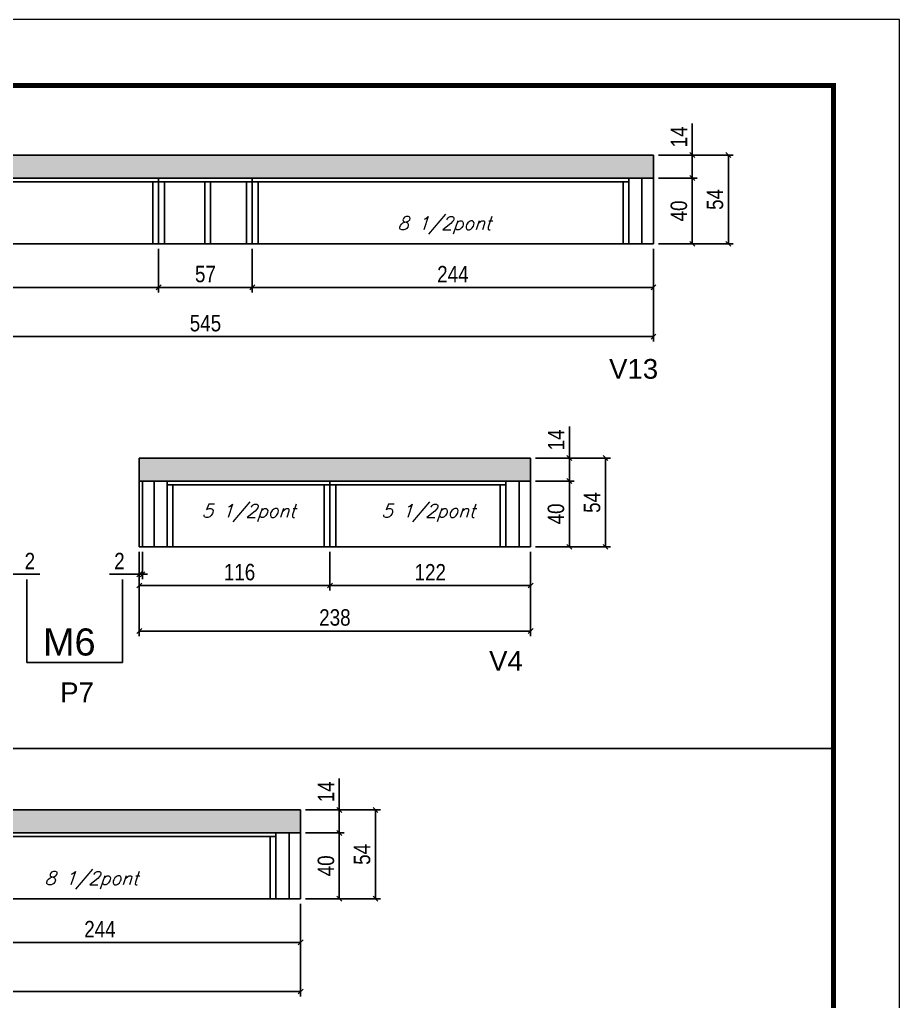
# Model space of a CAD drawing. Header units: millimetres. Extents: x 2921 to 9246, y 316 to 11751.
# Drawn here: x 3871 to 4406, y 4215 to 4812 of the extents above; entities that cross this region are included whole.
import ezdxf

# ---------------------------------------------------------------- set-up
doc = ezdxf.new("R2010")
doc.units = ezdxf.units.MM
doc.linetypes.add('DASHED', pattern=[0.75, 0.5, -0.25])
for name, color, linetype in [('1', 3, 'Continuous'), ('5', 5, 'Continuous'), ('8', 8, 'Continuous'), ('COTA', 241, 'Continuous'), ('NOMENCLATURA', 7, 'Continuous'), ('Painéis', 200, 'Continuous'), ('SARR_2.2x7', 40, 'Continuous'), ('SARR_3.5x7', 81, 'Continuous'), ('texto', 7, 'Continuous')]:
    doc.layers.add(name, color=color, linetype=linetype)
doc.layers.add('Folhas', color=255, linetype='Continuous', lineweight=9)
doc.layers.add('SARRAFO DE PRESSAO', color=251, linetype='DASHED', lineweight=9)
doc.styles.add('COTA TECNICA', font='techl___.ttf', dxfattribs={"height": 10})
doc.styles.add('Romans', font='romans.shx')
doc.styles.get("Standard").update_dxf_attribs({"font": 'arial.ttf'})
doc.dimstyles.new('PAINEL', dxfattribs={"dimtxt": 10, "dimasz": 3, "dimexe": 3, "dimexo": 3, "dimgap": 3, "dimtad": 1, "dimdec": 1, "dimzin": 12, "dimdsep": 46, "dimtxsty": 'COTA TECNICA', "dimblk1": 'OBLIQUE', "dimblk2": 'OBLIQUE', "dimsah": 1, "dimcen": 0.9, "dimclrd": 4, "dimclre": 4, "dimclrt": 240, "dimadec": 1, "dimazin": 3, "dimtfac": 1, "dimtdec": 1, "dimtmove": 0, "dimatfit": 3, "dimfxl": 1, "dimtolj": 1, "dimtzin": 12, "dimarcsym": 0})

# ---------------------------------------------------------------- blocks, each defined once
blk = doc.blocks.new('9999999999')
at = {"layer": 'Folhas'}
blk.add_lwpolyline([(98138.98, 34190.21), (99623.98, 34190.21), (99623.98, 35240.21), (98138.98, 35240.21)], close=True, dxfattribs=at)
at = {"layer": 'Folhas', "color": 30, "const_width": 3}
blk.add_lwpolyline([(98213.98, 34230.21), (99583.98, 34230.21), (99583.98, 35200.21), (98213.98, 35200.21)], close=True, dxfattribs=at)
blk = doc.blocks.new('_Oblique')
at = {"layer": '1', "color": 0, "lineweight": -2}
blk.add_line((-0.5, -0.5), (0.5, 0.5), dxfattribs=at)
blk = doc.blocks.new('*D245')
at = {"layer": 'COTA', "color": 4, "linetype": 'ByBlock', "lineweight": -2, "transparency": 16777216}
for p, q in [((3955.57, 4672.3), (3955.57, 4645.76)), ((3711.57, 4662.3), (3711.57, 4645.76)), ((3711.57, 4648.76), (3955.57, 4648.76))]:
    blk.add_line(p, q, dxfattribs=at)
at = {"layer": 'Defpoints', "color": 0, "linetype": 'ByBlock', "transparency": 16777216}
for p in [(3955.57, 4675.3), (3711.57, 4665.3), (3955.57, 4648.76)]:
    blk.add_point(p, dxfattribs=at)
at = {"layer": 'COTA', "color": 4, "linetype": 'ByBlock', "lineweight": -2, "transparency": 16777216, "xscale": 3, "yscale": 3, "zscale": 3, "rotation": 180}
blk.add_blockref('_Oblique', (3711.57, 4648.76), dxfattribs=at)
at = {"layer": 'COTA', "color": 4, "linetype": 'ByBlock', "lineweight": -2, "transparency": 16777216, "xscale": 3, "yscale": 3, "zscale": 3}
blk.add_blockref('_Oblique', (3955.57, 4648.76), dxfattribs=at)
at = {"layer": 'COTA', "color": 240, "linetype": 'ByBlock', "transparency": 16777216, "insert": (3833.57, 4656.84), "char_height": 10, "attachment_point": 5, "style": 'COTA TECNICA'}
blk.add_mtext('\\A1;244', dxfattribs=at)
blk = doc.blocks.new('*D246')
at = {"layer": 'COTA', "color": 4, "linetype": 'ByBlock', "lineweight": -2, "transparency": 16777216}
for p, q in [((4012.57, 4672.3), (4012.57, 4645.76)), ((4256.57, 4672.3), (4256.57, 4645.76)), ((4012.57, 4648.76), (4256.57, 4648.76))]:
    blk.add_line(p, q, dxfattribs=at)
at = {"layer": 'Defpoints', "color": 0, "linetype": 'ByBlock', "transparency": 16777216}
for p in [(4012.57, 4675.3), (4256.57, 4675.3), (4256.57, 4648.76)]:
    blk.add_point(p, dxfattribs=at)
at = {"layer": 'COTA', "color": 4, "linetype": 'ByBlock', "lineweight": -2, "transparency": 16777216, "xscale": 3, "yscale": 3, "zscale": 3, "rotation": 180}
blk.add_blockref('_Oblique', (4012.57, 4648.76), dxfattribs=at)
at = {"layer": 'COTA', "color": 4, "linetype": 'ByBlock', "lineweight": -2, "transparency": 16777216, "xscale": 3, "yscale": 3, "zscale": 3}
blk.add_blockref('_Oblique', (4256.57, 4648.76), dxfattribs=at)
at = {"layer": 'COTA', "color": 240, "linetype": 'ByBlock', "transparency": 16777216, "insert": (4134.57, 4656.84), "char_height": 10, "width": 210.731, "attachment_point": 5, "style": 'COTA TECNICA'}
blk.add_mtext('\\A1;244', dxfattribs=at)
blk = doc.blocks.new('*D935')
at = {"layer": 'COTA', "color": 4, "linetype": 'ByBlock', "lineweight": -2, "transparency": 16777216}
for p, q in [((4256.57, 4672.3), (4256.57, 4615.88)), ((3711.57, 4662.3), (3711.57, 4615.88)), ((3711.57, 4618.88), (4256.57, 4618.88))]:
    blk.add_line(p, q, dxfattribs=at)
at = {"layer": 'Defpoints', "color": 0, "linetype": 'ByBlock', "transparency": 16777216}
for p in [(4256.57, 4675.3), (3711.57, 4665.3), (4256.57, 4618.88)]:
    blk.add_point(p, dxfattribs=at)
at = {"layer": 'COTA', "color": 4, "linetype": 'ByBlock', "lineweight": -2, "transparency": 16777216, "xscale": 3, "yscale": 3, "zscale": 3, "rotation": 180}
blk.add_blockref('_Oblique', (3711.57, 4618.88), dxfattribs=at)
at = {"layer": 'COTA', "color": 4, "linetype": 'ByBlock', "lineweight": -2, "transparency": 16777216, "xscale": 3, "yscale": 3, "zscale": 3}
blk.add_blockref('_Oblique', (4256.57, 4618.88), dxfattribs=at)
at = {"layer": 'COTA', "color": 240, "linetype": 'ByBlock', "transparency": 16777216, "insert": (3984.07, 4626.99), "char_height": 10, "attachment_point": 5, "style": 'COTA TECNICA'}
blk.add_mtext('\\A1;545', dxfattribs=at)
blk = doc.blocks.new('*D247')
at = {"layer": 'COTA', "color": 4, "linetype": 'ByBlock', "lineweight": -2, "transparency": 16777216}
for p, q in [((3955.57, 4672.3), (3955.57, 4645.76)), ((4012.57, 4672.3), (4012.57, 4645.76)), ((3955.57, 4648.76), (4012.57, 4648.76))]:
    blk.add_line(p, q, dxfattribs=at)
at = {"layer": 'Defpoints', "color": 0, "linetype": 'ByBlock', "transparency": 16777216}
for p in [(3955.57, 4675.3), (4012.57, 4675.3), (4012.57, 4648.76)]:
    blk.add_point(p, dxfattribs=at)
at = {"layer": 'COTA', "color": 4, "linetype": 'ByBlock', "lineweight": -2, "transparency": 16777216, "xscale": 3, "yscale": 3, "zscale": 3, "rotation": 180}
blk.add_blockref('_Oblique', (3955.57, 4648.76), dxfattribs=at)
at = {"layer": 'COTA', "color": 4, "linetype": 'ByBlock', "lineweight": -2, "transparency": 16777216, "xscale": 3, "yscale": 3, "zscale": 3}
blk.add_blockref('_Oblique', (4012.57, 4648.76), dxfattribs=at)
at = {"layer": 'COTA', "color": 240, "linetype": 'ByBlock', "transparency": 16777216, "insert": (3984.07, 4656.87), "char_height": 10, "attachment_point": 5, "style": 'COTA TECNICA'}
blk.add_mtext('\\A1;57', dxfattribs=at)
blk = doc.blocks.new('*D248')
at = {"layer": 'Defpoints', "color": 0, "transparency": 16777216}
for p in [(4256.57, 4715.3), (4256.57, 4675.3), (4280.15, 4675.3)]:
    blk.add_point(p, dxfattribs=at)
at = {"layer": 'Painéis', "color": 4, "lineweight": -2, "transparency": 16777216}
for p, q in [((4259.57, 4715.3), (4283.15, 4715.3)), ((4280.15, 4715.3), (4280.15, 4675.3)), ((4259.57, 4675.3), (4283.15, 4675.3))]:
    blk.add_line(p, q, dxfattribs=at)
at = {"layer": 'Painéis', "color": 4, "lineweight": -2, "transparency": 16777216, "xscale": 3, "yscale": 3, "zscale": 3}
for p, rotation in [((4280.15, 4715.3), 90), ((4280.15, 4675.3), 270)]:
    blk.add_blockref('_Oblique', p, dxfattribs=dict(at, rotation=rotation))
at = {"layer": 'Painéis', "color": 240, "lineweight": 5, "transparency": 16777216, "insert": (4272.05, 4695.3), "char_height": 10, "attachment_point": 5, "rotation": 90, "style": 'COTA TECNICA'}
blk.add_mtext('\\A1;40', dxfattribs=at)
blk = doc.blocks.new('*D249')
at = {"layer": 'Defpoints', "color": 0, "transparency": 16777216}
for p in [(4256.57, 4729.3), (4280.15, 4729.3), (4256.57, 4715.3)]:
    blk.add_point(p, dxfattribs=at)
at = {"layer": 'Painéis', "color": 4, "lineweight": -2, "transparency": 16777216}
for p, q in [((4280.15, 4729.3), (4280.15, 4748.42)), ((4259.57, 4729.3), (4283.15, 4729.3)), ((4280.15, 4715.3), (4280.15, 4729.3)), ((4259.57, 4715.3), (4283.15, 4715.3))]:
    blk.add_line(p, q, dxfattribs=at)
at = {"layer": 'Painéis', "color": 4, "lineweight": -2, "transparency": 16777216, "xscale": 3, "yscale": 3, "zscale": 3}
for p, rotation in [((4280.15, 4729.3), 90), ((4280.15, 4715.3), 270)]:
    blk.add_blockref('_Oblique', p, dxfattribs=dict(at, rotation=rotation))
at = {"layer": 'Painéis', "color": 240, "lineweight": 5, "transparency": 16777216, "insert": (4272.08, 4740.36), "char_height": 10, "attachment_point": 5, "rotation": 90, "style": 'COTA TECNICA'}
blk.add_mtext('\\A1;14', dxfattribs=at)
blk = doc.blocks.new('*D250')
at = {"layer": 'Defpoints', "color": 0, "transparency": 16777216}
for p in [(4256.57, 4729.3), (4256.57, 4675.3), (4302.14, 4675.3)]:
    blk.add_point(p, dxfattribs=at)
at = {"layer": 'Painéis', "color": 4, "lineweight": -2, "transparency": 16777216}
for p, q in [((4259.57, 4729.3), (4305.14, 4729.3)), ((4302.14, 4729.3), (4302.14, 4675.3)), ((4259.57, 4675.3), (4305.14, 4675.3))]:
    blk.add_line(p, q, dxfattribs=at)
at = {"layer": 'Painéis', "color": 4, "lineweight": -2, "transparency": 16777216, "xscale": 3, "yscale": 3, "zscale": 3}
for p, rotation in [((4302.14, 4729.3), 90), ((4302.14, 4675.3), 270)]:
    blk.add_blockref('_Oblique', p, dxfattribs=dict(at, rotation=rotation))
at = {"layer": 'Painéis', "color": 240, "lineweight": 5, "transparency": 16777216, "insert": (4294.03, 4702.3), "char_height": 10, "attachment_point": 5, "rotation": 90, "style": 'COTA TECNICA'}
blk.add_mtext('\\A1;54', dxfattribs=at)
blk = doc.blocks.new('*D254')
at = {"layer": 'Defpoints', "color": 0, "transparency": 16777216}
for p in [(4181.81, 4531.02), (4181.81, 4491.02), (4205.4, 4491.02)]:
    blk.add_point(p, dxfattribs=at)
at = {"layer": 'Painéis', "color": 4, "lineweight": -2, "transparency": 16777216}
for p, q in [((4184.81, 4531.02), (4208.4, 4531.02)), ((4205.4, 4531.02), (4205.4, 4491.02)), ((4184.81, 4491.02), (4208.4, 4491.02))]:
    blk.add_line(p, q, dxfattribs=at)
at = {"layer": 'Painéis', "color": 4, "lineweight": -2, "transparency": 16777216, "xscale": 3, "yscale": 3, "zscale": 3}
for p, rotation in [((4205.4, 4531.02), 90), ((4205.4, 4491.02), 270)]:
    blk.add_blockref('_Oblique', p, dxfattribs=dict(at, rotation=rotation))
at = {"layer": 'Painéis', "color": 240, "lineweight": 5, "transparency": 16777216, "insert": (4197.3, 4511.02), "char_height": 10, "attachment_point": 5, "rotation": 90, "style": 'COTA TECNICA'}
blk.add_mtext('\\A1;40', dxfattribs=at)
blk = doc.blocks.new('*D255')
at = {"layer": 'Defpoints', "color": 0, "transparency": 16777216}
for p in [(4181.81, 4545.02), (4205.4, 4545.02), (4181.81, 4531.02)]:
    blk.add_point(p, dxfattribs=at)
at = {"layer": 'Painéis', "color": 4, "lineweight": -2, "transparency": 16777216}
for p, q in [((4205.4, 4545.02), (4205.4, 4564.14)), ((4184.81, 4545.02), (4208.4, 4545.02)), ((4205.4, 4531.02), (4205.4, 4545.02)), ((4184.81, 4531.02), (4208.4, 4531.02))]:
    blk.add_line(p, q, dxfattribs=at)
at = {"layer": 'Painéis', "color": 4, "lineweight": -2, "transparency": 16777216, "xscale": 3, "yscale": 3, "zscale": 3}
for p, rotation in [((4205.4, 4545.02), 90), ((4205.4, 4531.02), 270)]:
    blk.add_blockref('_Oblique', p, dxfattribs=dict(at, rotation=rotation))
at = {"layer": 'Painéis', "color": 240, "lineweight": 5, "transparency": 16777216, "insert": (4197.33, 4556.08), "char_height": 10, "attachment_point": 5, "rotation": 90, "style": 'COTA TECNICA'}
blk.add_mtext('\\A1;14', dxfattribs=at)
blk = doc.blocks.new('*D256')
at = {"layer": 'Defpoints', "color": 0, "transparency": 16777216}
for p in [(4181.81, 4545.02), (4181.81, 4491.02), (4227.39, 4491.02)]:
    blk.add_point(p, dxfattribs=at)
at = {"layer": 'Painéis', "color": 4, "lineweight": -2, "transparency": 16777216}
for p, q in [((4184.81, 4545.02), (4230.39, 4545.02)), ((4227.39, 4545.02), (4227.39, 4491.02)), ((4184.81, 4491.02), (4230.39, 4491.02))]:
    blk.add_line(p, q, dxfattribs=at)
at = {"layer": 'Painéis', "color": 4, "lineweight": -2, "transparency": 16777216, "xscale": 3, "yscale": 3, "zscale": 3}
for p, rotation in [((4227.39, 4545.02), 90), ((4227.39, 4491.02), 270)]:
    blk.add_blockref('_Oblique', p, dxfattribs=dict(at, rotation=rotation))
at = {"layer": 'Painéis', "color": 240, "lineweight": 5, "transparency": 16777216, "insert": (4219.28, 4518.02), "char_height": 10, "attachment_point": 5, "rotation": 90, "style": 'COTA TECNICA'}
blk.add_mtext('\\A1;54', dxfattribs=at)
blk = doc.blocks.new('*D257')
at = {"layer": 'COTA', "color": 4, "linetype": 'ByBlock', "lineweight": -2, "transparency": 16777216}
for p, q in [((3863.21, 4488.02), (3863.21, 4471.36)), ((3865.21, 4488.02), (3865.21, 4471.36)), ((3863.21, 4474.36), (3860.21, 4474.36)), ((3863.21, 4474.36), (3865.21, 4474.36)), ((3865.21, 4474.36), (3883.32, 4474.36))]:
    blk.add_line(p, q, dxfattribs=at)
at = {"layer": 'Defpoints', "color": 0, "linetype": 'ByBlock', "transparency": 16777216}
for p in [(3863.21, 4491.02), (3865.21, 4491.02), (3865.21, 4474.36)]:
    blk.add_point(p, dxfattribs=at)
at = {"layer": 'COTA', "color": 4, "linetype": 'ByBlock', "lineweight": -2, "transparency": 16777216, "xscale": 3, "yscale": 3, "zscale": 3}
blk.add_blockref('_Oblique', (3863.21, 4474.36), dxfattribs=at)
at = {"layer": 'COTA', "color": 4, "linetype": 'ByBlock', "lineweight": -2, "transparency": 16777216, "xscale": 3, "yscale": 3, "zscale": 3, "rotation": 180}
blk.add_blockref('_Oblique', (3865.21, 4474.36), dxfattribs=at)
at = {"layer": 'COTA', "color": 240, "linetype": 'ByBlock', "transparency": 16777216, "insert": (3877.27, 4482.36), "char_height": 10, "attachment_point": 5, "style": 'COTA TECNICA'}
blk.add_mtext('\\A1;2', dxfattribs=at)
blk = doc.blocks.new('*D258')
at = {"layer": 'COTA', "color": 4, "linetype": 'ByBlock', "lineweight": -2, "transparency": 16777216}
for p, q in [((3943.81, 4488.02), (3943.81, 4464.48)), ((4059.81, 4488.02), (4059.81, 4464.48)), ((3943.81, 4467.48), (4059.81, 4467.48))]:
    blk.add_line(p, q, dxfattribs=at)
at = {"layer": 'Defpoints', "color": 0, "linetype": 'ByBlock', "transparency": 16777216}
for p in [(3943.81, 4491.02), (4059.81, 4491.02), (4059.81, 4467.48)]:
    blk.add_point(p, dxfattribs=at)
at = {"layer": 'COTA', "color": 4, "linetype": 'ByBlock', "lineweight": -2, "transparency": 16777216, "xscale": 3, "yscale": 3, "zscale": 3, "rotation": 180}
blk.add_blockref('_Oblique', (3943.81, 4467.48), dxfattribs=at)
at = {"layer": 'COTA', "color": 4, "linetype": 'ByBlock', "lineweight": -2, "transparency": 16777216, "xscale": 3, "yscale": 3, "zscale": 3}
blk.add_blockref('_Oblique', (4059.81, 4467.48), dxfattribs=at)
at = {"layer": 'COTA', "color": 240, "linetype": 'ByBlock', "transparency": 16777216, "insert": (4004.81, 4475.59), "char_height": 10, "width": 165.5951, "attachment_point": 5, "style": 'COTA TECNICA'}
blk.add_mtext('\\A1;116 ', dxfattribs=at)
blk = doc.blocks.new('*D259')
at = {"layer": 'COTA', "color": 4, "lineweight": -2, "transparency": 16777216}
for p, q in [((4059.81, 4488.02), (4059.81, 4464.48)), ((4181.81, 4488.02), (4181.81, 4464.48)), ((4181.81, 4467.48), (4059.81, 4467.48))]:
    blk.add_line(p, q, dxfattribs=at)
at = {"layer": 'Defpoints', "color": 0, "transparency": 16777216}
for p in [(4059.81, 4491.02), (4181.81, 4491.02), (4059.81, 4467.48)]:
    blk.add_point(p, dxfattribs=at)
at = {"layer": 'COTA', "color": 4, "lineweight": -2, "transparency": 16777216, "xscale": 3, "yscale": 3, "zscale": 3, "rotation": 180}
blk.add_blockref('_Oblique', (4059.81, 4467.48), dxfattribs=at)
at = {"layer": 'COTA', "color": 4, "lineweight": -2, "transparency": 16777216, "xscale": 3, "yscale": 3, "zscale": 3}
blk.add_blockref('_Oblique', (4181.81, 4467.48), dxfattribs=at)
at = {"layer": 'COTA', "color": 240, "transparency": 16777216, "insert": (4120.81, 4475.54), "char_height": 10, "attachment_point": 5, "style": 'COTA TECNICA'}
blk.add_mtext('\\A1;122', dxfattribs=at)
blk = doc.blocks.new('*D260')
at = {"layer": 'Defpoints', "color": 0, "transparency": 16777216}
for p in [(3943.81, 4491.02), (4181.81, 4491.02), (3943.81, 4439.76)]:
    blk.add_point(p, dxfattribs=at)
at = {"layer": 'Painéis', "color": 4, "lineweight": -2, "transparency": 16777216}
for p, q in [((3943.81, 4488.02), (3943.81, 4436.76)), ((4181.81, 4488.02), (4181.81, 4436.76)), ((4181.81, 4439.76), (3943.81, 4439.76))]:
    blk.add_line(p, q, dxfattribs=at)
at = {"layer": 'Painéis', "color": 4, "lineweight": -2, "transparency": 16777216, "xscale": 3, "yscale": 3, "zscale": 3, "rotation": 180}
blk.add_blockref('_Oblique', (3943.81, 4439.76), dxfattribs=at)
at = {"layer": 'Painéis', "color": 4, "lineweight": -2, "transparency": 16777216, "xscale": 3, "yscale": 3, "zscale": 3}
blk.add_blockref('_Oblique', (4181.81, 4439.76), dxfattribs=at)
at = {"layer": 'Painéis', "color": 240, "lineweight": 5, "transparency": 16777216, "insert": (4062.81, 4448), "char_height": 10, "attachment_point": 5, "style": 'COTA TECNICA'}
blk.add_mtext('\\A1;238', dxfattribs=at)
blk = doc.blocks.new('*D261')
at = {"layer": 'COTA', "color": 4, "linetype": 'ByBlock', "lineweight": -2, "transparency": 16777216}
for p, q in [((3943.81, 4488.02), (3943.81, 4471.36)), ((3945.81, 4488.02), (3945.81, 4471.36)), ((3943.81, 4474.36), (3925.7, 4474.36)), ((3945.81, 4474.36), (3943.81, 4474.36)), ((3945.81, 4474.36), (3948.81, 4474.36))]:
    blk.add_line(p, q, dxfattribs=at)
at = {"layer": 'Defpoints', "color": 0, "linetype": 'ByBlock', "transparency": 16777216}
for p in [(3943.81, 4491.02), (3945.81, 4491.02), (3943.81, 4474.36)]:
    blk.add_point(p, dxfattribs=at)
at = {"layer": 'COTA', "color": 4, "linetype": 'ByBlock', "lineweight": -2, "transparency": 16777216, "xscale": 3, "yscale": 3, "zscale": 3}
blk.add_blockref('_Oblique', (3943.81, 4474.36), dxfattribs=at)
at = {"layer": 'COTA', "color": 4, "linetype": 'ByBlock', "lineweight": -2, "transparency": 16777216, "xscale": 3, "yscale": 3, "zscale": 3, "rotation": 180}
blk.add_blockref('_Oblique', (3945.81, 4474.36), dxfattribs=at)
at = {"layer": 'COTA', "color": 240, "linetype": 'ByBlock', "transparency": 16777216, "insert": (3931.76, 4482.36), "char_height": 10, "attachment_point": 5, "style": 'COTA TECNICA'}
blk.add_mtext('\\A1;2', dxfattribs=at)
blk = doc.blocks.new('*D271')
at = {"layer": 'COTA', "color": 4, "linetype": 'ByBlock', "lineweight": -2, "transparency": 16777216}
for p, q in [((3797.91, 4273.98), (3797.91, 4247.44)), ((4041.91, 4273.98), (4041.91, 4247.44)), ((3797.91, 4250.44), (4041.91, 4250.44))]:
    blk.add_line(p, q, dxfattribs=at)
at = {"layer": 'Defpoints', "color": 0, "linetype": 'ByBlock', "transparency": 16777216}
for p in [(3797.91, 4276.98), (4041.91, 4276.98), (4041.91, 4250.44)]:
    blk.add_point(p, dxfattribs=at)
at = {"layer": 'COTA', "color": 4, "linetype": 'ByBlock', "lineweight": -2, "transparency": 16777216, "xscale": 3, "yscale": 3, "zscale": 3, "rotation": 180}
blk.add_blockref('_Oblique', (3797.91, 4250.44), dxfattribs=at)
at = {"layer": 'COTA', "color": 4, "linetype": 'ByBlock', "lineweight": -2, "transparency": 16777216, "xscale": 3, "yscale": 3, "zscale": 3}
blk.add_blockref('_Oblique', (4041.91, 4250.44), dxfattribs=at)
at = {"layer": 'COTA', "color": 240, "linetype": 'ByBlock', "transparency": 16777216, "insert": (3919.91, 4258.51), "char_height": 10, "width": 210.731, "attachment_point": 5, "style": 'COTA TECNICA'}
blk.add_mtext('\\A1;244', dxfattribs=at)
blk = doc.blocks.new('*D938')
at = {"layer": 'COTA', "color": 4, "linetype": 'ByBlock', "lineweight": -2, "transparency": 16777216}
for p, q in [((3431.41, 4273.98), (3431.41, 4217.56)), ((4041.91, 4273.98), (4041.91, 4217.56)), ((3431.41, 4220.56), (4041.91, 4220.56))]:
    blk.add_line(p, q, dxfattribs=at)
at = {"layer": 'Defpoints', "color": 0, "linetype": 'ByBlock', "transparency": 16777216}
for p in [(3431.41, 4276.98), (4041.91, 4276.98), (4041.91, 4220.56)]:
    blk.add_point(p, dxfattribs=at)
at = {"layer": 'COTA', "color": 4, "linetype": 'ByBlock', "lineweight": -2, "transparency": 16777216, "xscale": 3, "yscale": 3, "zscale": 3, "rotation": 180}
blk.add_blockref('_Oblique', (3431.41, 4220.56), dxfattribs=at)
at = {"layer": 'COTA', "color": 4, "linetype": 'ByBlock', "lineweight": -2, "transparency": 16777216, "xscale": 3, "yscale": 3, "zscale": 3}
blk.add_blockref('_Oblique', (4041.91, 4220.56), dxfattribs=at)
at = {"layer": 'COTA', "color": 240, "linetype": 'ByBlock', "transparency": 16777216, "insert": (3736.66, 4228.67), "char_height": 10, "attachment_point": 5, "style": 'COTA TECNICA'}
blk.add_mtext('\\A1;610.5', dxfattribs=at)
blk = doc.blocks.new('*D273')
at = {"layer": 'Defpoints', "color": 0, "transparency": 16777216}
for p in [(4041.91, 4316.98), (4041.91, 4276.98), (4065.5, 4276.98)]:
    blk.add_point(p, dxfattribs=at)
at = {"layer": 'Painéis', "color": 4, "lineweight": -2, "transparency": 16777216}
for p, q in [((4044.91, 4316.98), (4068.5, 4316.98)), ((4065.5, 4316.98), (4065.5, 4276.98)), ((4044.91, 4276.98), (4068.5, 4276.98))]:
    blk.add_line(p, q, dxfattribs=at)
at = {"layer": 'Painéis', "color": 4, "lineweight": -2, "transparency": 16777216, "xscale": 3, "yscale": 3, "zscale": 3}
for p, rotation in [((4065.5, 4316.98), 90), ((4065.5, 4276.98), 270)]:
    blk.add_blockref('_Oblique', p, dxfattribs=dict(at, rotation=rotation))
at = {"layer": 'Painéis', "color": 240, "lineweight": 5, "transparency": 16777216, "insert": (4057.4, 4296.98), "char_height": 10, "attachment_point": 5, "rotation": 90, "style": 'COTA TECNICA'}
blk.add_mtext('\\A1;40', dxfattribs=at)
blk = doc.blocks.new('*D274')
at = {"layer": 'Defpoints', "color": 0, "transparency": 16777216}
for p in [(4041.91, 4330.98), (4065.5, 4330.98), (4041.91, 4316.98)]:
    blk.add_point(p, dxfattribs=at)
at = {"layer": 'Painéis', "color": 4, "lineweight": -2, "transparency": 16777216}
for p, q in [((4065.5, 4330.98), (4065.5, 4350.1)), ((4044.91, 4330.98), (4068.5, 4330.98)), ((4065.5, 4316.98), (4065.5, 4330.98)), ((4044.91, 4316.98), (4068.5, 4316.98))]:
    blk.add_line(p, q, dxfattribs=at)
at = {"layer": 'Painéis', "color": 4, "lineweight": -2, "transparency": 16777216, "xscale": 3, "yscale": 3, "zscale": 3}
for p, rotation in [((4065.5, 4330.98), 90), ((4065.5, 4316.98), 270)]:
    blk.add_blockref('_Oblique', p, dxfattribs=dict(at, rotation=rotation))
at = {"layer": 'Painéis', "color": 240, "lineweight": 5, "transparency": 16777216, "insert": (4057.43, 4342.04), "char_height": 10, "attachment_point": 5, "rotation": 90, "style": 'COTA TECNICA'}
blk.add_mtext('\\A1;14', dxfattribs=at)
blk = doc.blocks.new('*D275')
at = {"layer": 'Defpoints', "color": 0, "transparency": 16777216}
for p in [(4041.91, 4330.98), (4041.91, 4276.98), (4087.49, 4276.98)]:
    blk.add_point(p, dxfattribs=at)
at = {"layer": 'Painéis', "color": 4, "lineweight": -2, "transparency": 16777216}
for p, q in [((4044.91, 4330.98), (4090.49, 4330.98)), ((4087.49, 4330.98), (4087.49, 4276.98)), ((4044.91, 4276.98), (4090.49, 4276.98))]:
    blk.add_line(p, q, dxfattribs=at)
at = {"layer": 'Painéis', "color": 4, "lineweight": -2, "transparency": 16777216, "xscale": 3, "yscale": 3, "zscale": 3}
for p, rotation in [((4087.49, 4330.98), 90), ((4087.49, 4276.98), 270)]:
    blk.add_blockref('_Oblique', p, dxfattribs=dict(at, rotation=rotation))
at = {"layer": 'Painéis', "color": 240, "lineweight": 5, "transparency": 16777216, "insert": (4079.38, 4303.98), "char_height": 10, "attachment_point": 5, "rotation": 90, "style": 'COTA TECNICA'}
blk.add_mtext('\\A1;54', dxfattribs=at)

msp = doc.modelspace()

# ---------------------------------------------------------------- hatches: boundary and pattern name
at = {"layer": 'COTA', "linetype": 'ByBlock'}
h = msp.add_hatch(dxfattribs=at)
h.set_pattern_fill('AR-CONC', color=256, scale=0.03)
h.set_pattern_definition([(50, (-127997.896, -29168.651), (5.46554007, -0.47817257), [0.5715, -6.2865]), (355, (-127997.896, -29168.651), (-1.05730264, 5.73170536), [0.4572, -5.02921753]), (100.4514447, (-127997.4406, -29168.6907), (4.40823741, 5.25353256), [0.48570026, -5.34270734]), (46.1842, (-127997.896, -29167.127), (8.13237123, -1.26126984), [0.85725, -9.42975]), (96.6355576, (-127997.218, -29167.232), (7.122124, 7.42278374), [0.7285507, -8.01406824]), (351.184151, (-127997.896, -29167.127), (7.122124, 7.42278374), [0.685799, -7.54379196]), (21, (-127997.134, -29167.508), (4.54843174, -3.06795595), [0.5715, -6.2865]), (326, (-127997.134, -29167.508), (1.85406085, 5.52563898), [0.4572, -5.0292]), (71.451445, (-127996.755, -29167.7635), (6.40249258, 2.45768307), [0.48570026, -5.34269813]), (37.5, (-127997.896, -29168.6508), (0.092658098, 2.536651166), [0, -4.96824, 0, -5.1054, 0, -5.04825]), (7.5, (-127997.896, -29168.6508), (2.004589875, 3.005417245), [0, -2.91084, 0, -4.85394, 0, -1.92405]), (327.5, (-127999.5953, -29168.6508), (4.067717855, -0.17186232), [0, -1.905, 0, -5.9436, 0, -7.8867]), (317.5, (-128000.3573, -29168.651), (4.44387544, 0.76279473), [0, -2.4765, 0, -3.94716, 0, -5.6007])])
h.paths.add_polyline_path([(3711.57, 4729.3), (3711.57, 4715.3), (4256.57, 4715.3), (4256.57, 4729.3)])
h = msp.add_hatch(dxfattribs=at)
h.set_pattern_fill('AR-CONC', color=256, scale=0.03)
h.set_pattern_definition([(50, (2257.0955, -12010.8055), (5.4655401, -0.4781726), [0.5715, -6.2865]), (355, (2257.0955, -12010.8055), (-1.0573026, 5.7317054), [0.4572, -5.0292175]), (100.451445, (2257.551, -12010.8453), (4.4082374, 5.2535326), [0.4857003, -5.3427073]), (46.1842, (2257.0955, -12009.2815), (8.1323712, -1.2612698), [0.85725, -9.42975]), (96.63556, (2257.773, -12009.3866), (7.122124, 7.4227837), [0.7285507, -8.0140682]), (351.18415, (2257.0955, -12009.2815), (7.122124, 7.4227837), [0.685799, -7.543792]), (21, (2257.8575, -12009.6625), (4.5484317, -3.067956), [0.5715, -6.2865]), (326, (2257.8575, -12009.6625), (1.8540609, 5.525639), [0.4572, -5.0292]), (71.451445, (2258.2365, -12009.918), (6.4024926, 2.457683), [0.4857003, -5.3426981]), (37.5, (2257.0955, -12010.8055), (0.0926581, 2.53665117), [0, -4.96824, 0, -5.1054, 0, -5.04825]), (7.5, (2257.0955, -12010.8055), (2.00458988, 3.00541724), [0, -2.91084, 0, -4.85394, 0, -1.92405]), (327.5, (2255.3962, -12010.8055), (4.06771786, -0.17186232), [0, -1.905, 0, -5.9436, 0, -7.8867]), (317.5, (2254.6342, -12010.8055), (4.44387544, 0.7627947), [0, -2.4765, 0, -3.94716, 0, -5.6007])])
h.paths.add_polyline_path([(4181.81, 4531.02), (4181.81, 4545.02), (3943.81, 4545.02), (3943.81, 4531.02)])
h = msp.add_hatch(dxfattribs=at)
h.set_pattern_fill('AR-CONC', color=256, scale=0.03)
h.set_pattern_definition([(50, (-128278.051, -29566.973), (5.46554007, -0.47817257), [0.5715, -6.2865]), (355, (-128278.051, -29566.973), (-1.05730264, 5.73170536), [0.4572, -5.02921753]), (100.4514447, (-128277.5953, -29567.013), (4.40823741, 5.25353256), [0.48570026, -5.34270734]), (46.1842, (-128278.051, -29565.449), (8.13237123, -1.26126984), [0.85725, -9.42975]), (96.6355576, (-128277.373, -29565.554), (7.122124, 7.42278374), [0.7285507, -8.01406824]), (351.184151, (-128278.051, -29565.449), (7.122124, 7.42278374), [0.685799, -7.54379196]), (21, (-128277.289, -29565.83), (4.54843174, -3.06795595), [0.5715, -6.2865]), (326, (-128277.289, -29565.83), (1.85406085, 5.52563898), [0.4572, -5.0292]), (71.451445, (-128276.91, -29566.0856), (6.40249258, 2.45768307), [0.48570026, -5.34269813]), (37.5, (-128278.0508, -29566.973), (0.092658098, 2.536651166), [0, -4.96824, 0, -5.1054, 0, -5.04825]), (7.5, (-128278.0508, -29566.973), (2.004589875, 3.005417245), [0, -2.91084, 0, -4.85394, 0, -1.92405]), (327.5, (-128279.75, -29566.973), (4.067717855, -0.17186232), [0, -1.905, 0, -5.9436, 0, -7.8867]), (317.5, (-128280.512, -29566.973), (4.44387544, 0.76279473), [0, -2.4765, 0, -3.94716, 0, -5.6007])])
h.paths.add_polyline_path([(3431.41, 4330.98), (3431.41, 4316.98), (4041.91, 4316.98), (4041.91, 4330.98)])

# ---------------------------------------------------------------- linework, layer by layer
at = {"layer": '8', "linetype": 'ByBlock'}
msp.add_line((2996.13, 4368.3), (4366.13, 4368.3), dxfattribs=at)
at = {"layer": 'COTA', "linetype": 'ByBlock'}
for p, q in [((4256.57, 4729.3), (3711.57, 4729.3)), ((4256.57, 4715.3), (4256.57, 4729.3)), ((3943.81, 4545.02), (4181.81, 4545.02)), ((3943.81, 4531.02), (3943.81, 4545.02)), ((4181.81, 4531.02), (4181.81, 4545.02)), ((4041.91, 4330.98), (3431.41, 4330.98)), ((4041.91, 4316.98), (4041.91, 4330.98))]:
    msp.add_line(p, q, dxfattribs=at)
at = {"layer": 'NOMENCLATURA', "linetype": 'Continuous'}
for p, q in [((3875.41, 4420.7), (3875.41, 4471.09)), ((3933.62, 4420.7), (3933.62, 4471.09)), ((3933.62, 4420.7), (3875.41, 4420.7)), ((3875.41, 4420.7), (3933.62, 4420.7))]:
    msp.add_line(p, q, dxfattribs=at)
at = {"layer": 'Painéis', "linetype": 'ByBlock'}
for p, q in [((3711.57, 4715.3), (4256.57, 4715.3)), ((3955.57, 4675.3), (3955.57, 4715.3)), ((4012.57, 4675.3), (4012.57, 4715.3)), ((4256.57, 4675.3), (4256.57, 4715.3)), ((3730.57, 4675.3), (4256.57, 4675.3)), ((3943.81, 4531.02), (4181.81, 4531.02)), ((3943.81, 4491.02), (3943.81, 4531.02)), ((3945.81, 4491.02), (3945.81, 4531.02)), ((4059.81, 4491.02), (4059.81, 4531.02)), ((3943.81, 4491.02), (4181.81, 4491.02)), ((3431.41, 4316.98), (4041.91, 4316.98)), ((4041.91, 4276.98), (4041.91, 4316.98)), ((3431.41, 4276.98), (4041.91, 4276.98))]:
    msp.add_line(p, q, dxfattribs=at)
at = {"layer": 'Painéis'}
msp.add_line((4181.81, 4491.02), (4181.81, 4531.02), dxfattribs=at)
at = {"layer": 'SARR_2.2x7', "linetype": 'Continuous'}
for p, q in [((3730.57, 4713.1), (3955.57, 4713.1)), ((3955.57, 4713.1), (4012.57, 4713.1)), ((4012.57, 4713.1), (4241.57, 4713.1)), ((4249.57, 4675.3), (4249.57, 4715.3)), ((3952.81, 4491.02), (3952.81, 4531.02)), ((3960.81, 4528.82), (4059.81, 4528.82)), ((4059.81, 4528.82), (4166.81, 4528.82)), ((4174.81, 4491.02), (4174.81, 4531.02)), ((4034.91, 4276.98), (4034.91, 4316.98)), ((3797.91, 4314.78), (4026.91, 4314.78))]:
    msp.add_line(p, q, dxfattribs=at)
at = {"layer": 'SARR_3.5x7'}
for p, q in [((3952.07, 4713.1), (3952.07, 4675.3)), ((3955.57, 4713.1), (3955.57, 4675.3)), ((3959.07, 4713.1), (3959.07, 4675.3)), ((3983.74, 4713.1), (3983.74, 4675.3)), ((3987.24, 4713.1), (3987.24, 4675.3)), ((4009.07, 4713.1), (4009.07, 4675.3)), ((4012.57, 4713.1), (4012.57, 4675.3)), ((4016.07, 4713.1), (4016.07, 4675.3)), ((4238.07, 4713.1), (4238.07, 4675.3)), ((4241.57, 4715.3), (4241.57, 4675.3)), ((3952.07, 4675.3), (3955.57, 4675.3)), ((3955.57, 4675.3), (3959.07, 4675.3)), ((4238.07, 4675.3), (4241.57, 4675.3)), ((3960.81, 4531.02), (3960.81, 4491.02)), ((3964.31, 4528.82), (3964.31, 4491.02)), ((4056.31, 4528.82), (4056.31, 4491.02)), ((4059.81, 4528.82), (4059.81, 4491.02)), ((4063.31, 4528.82), (4063.31, 4491.02)), ((4163.31, 4528.82), (4163.31, 4491.02)), ((4166.81, 4531.02), (4166.81, 4491.02)), ((3960.81, 4491.02), (3964.31, 4491.02)), ((4056.31, 4491.02), (4059.81, 4491.02)), ((4059.81, 4491.02), (4063.31, 4491.02)), ((4026.91, 4316.98), (4026.91, 4276.98)), ((4023.41, 4314.78), (4023.41, 4276.98)), ((4023.41, 4276.98), (4026.91, 4276.98))]:
    msp.add_line(p, q, dxfattribs=at)

# ---------------------------------------------------------------- block references
at = {"layer": 'SARRAFO DE PRESSAO', "color": 6, "linetype": 'ByBlock'}
msp.add_blockref('9999999999', (-95217.85, -30428.56), dxfattribs=at)

# ---------------------------------------------------------------- texts
at = {"layer": '5', "linetype": 'Continuous'}
for s, p in [('V13', (4229.59, 4593.26)), ('V4', (4156.6, 4415.67)), ('P7', (3895.73, 4396.54))]:
    msp.add_text(s, height=12, rotation=0.00004, dxfattribs=at).set_placement(p)
at = {"layer": 'NOMENCLATURA', "linetype": 'Continuous'}
msp.add_text('M6', height=16.5, dxfattribs=at).set_placement((3885.24, 4424.9))
at = {"layer": 'texto', "color": 2, "char_height": 8, "attachment_point": 5, "style": 'Romans'}
for s, insert in [('{\\Q19;\\C256;8 1/2pont}', (4129.35, 4686.52)), ('{\\Q19;\\C256;5 1/2pont}', (4010.37, 4511.61)), ('{\\Q19;\\C256;5 1/2pont}', (4119.63, 4511.61)), ('{\\Q19;\\C256;8 1/2pont}', (3914.7, 4288.2))]:
    msp.add_mtext(s, dxfattribs=dict(at, insert=insert))

# ---------------------------------------------------------------- dimensions: what is measured, and where the dimension line sits
at = {"layer": 'COTA', "linetype": 'ByBlock'}
for base, p1, p2, picture, middle in [((3955.57, 4648.76), (3711.57, 4665.3), (3955.57, 4675.3), '*D245', (3833.57, 4656.84)), ((4256.57, 4618.88), (3711.57, 4665.3), (4256.57, 4675.3), '*D935', (3984.07, 4626.99)), ((4012.57, 4648.76), (3955.57, 4675.3), (4012.57, 4675.3), '*D247', (3984.07, 4656.87)), ((3865.21, 4474.36), (3863.21, 4491.02), (3865.21, 4491.02), '*D257', (3877.27, 4482.36)), ((4041.91, 4220.56), (3431.41, 4276.98), (4041.91, 4276.98), '*D938', (3736.66, 4228.67))]:
    dim = msp.add_linear_dim(base=base, p1=p1, p2=p2, dimstyle='PAINEL', dxfattribs=at)
    dim.commit()
    dim.dimension.update_dxf_attribs({"geometry": picture, "text_midpoint": middle})
for base, p1, p2, picture, middle in [((4256.57, 4648.76), (4012.57, 4675.3), (4256.57, 4675.3), '*D246', (4134.57, 4656.84)), ((4041.91, 4250.44), (3797.91, 4276.98), (4041.91, 4276.98), '*D271', (3919.91, 4258.51))]:
    dim = msp.add_linear_dim(base=base, p1=p1, p2=p2, dimstyle='PAINEL', override={"dimtmove": 1}, dxfattribs=at)
    dim.commit()
    dim.dimension.update_dxf_attribs({"geometry": picture, "text_midpoint": middle})
dim = msp.add_linear_dim(base=(4059.81, 4467.48), p1=(3943.81, 4491.02), p2=(4059.81, 4491.02), text='<> ', dimstyle='PAINEL', dxfattribs=at)
dim.commit()
dim.dimension.update_dxf_attribs({"geometry": '*D258', "text_midpoint": (4004.81, 4467.48), "dimtype": 160})
dim = msp.add_linear_dim(base=(3943.81, 4474.36), p1=(3945.81, 4491.02), p2=(3943.81, 4491.02), angle=180, dimstyle='PAINEL', dxfattribs=at)
dim.commit()
dim.dimension.update_dxf_attribs({"geometry": '*D261', "text_midpoint": (3931.76, 4482.36)})
at = {"layer": 'COTA'}
dim = msp.add_linear_dim(base=(4059.81, 4467.48), p1=(4181.81, 4491.02), p2=(4059.81, 4491.02), dimstyle='PAINEL', dxfattribs=at)
dim.commit()
dim.dimension.update_dxf_attribs({"geometry": '*D259', "text_midpoint": (4120.81, 4475.54)})
at = {"layer": 'Painéis', "lineweight": 5}
for base, p1, p2, angle, picture, middle in [((4280.15, 4729.3), (4256.57, 4715.3), (4256.57, 4729.3), 90, '*D249', (4272.08, 4740.36)), ((4302.14, 4675.3), (4256.57, 4729.3), (4256.57, 4675.3), 90, '*D250', (4294.03, 4702.3)), ((4280.15, 4675.3), (4256.57, 4715.3), (4256.57, 4675.3), 90, '*D248', (4272.05, 4695.3)), ((4205.4, 4545.02), (4181.81, 4531.02), (4181.81, 4545.02), 90, '*D255', (4197.33, 4556.08)), ((4227.39, 4491.02), (4181.81, 4545.02), (4181.81, 4491.02), 90, '*D256', (4219.28, 4518.02)), ((4205.4, 4491.02), (4181.81, 4531.02), (4181.81, 4491.02), 90, '*D254', (4197.3, 4511.02)), ((3943.81, 4439.76), (4181.81, 4491.02), (3943.81, 4491.02), 180, '*D260', (4062.81, 4448)), ((4065.5, 4330.98), (4041.91, 4316.98), (4041.91, 4330.98), 90, '*D274', (4057.43, 4342.04)), ((4087.49, 4276.98), (4041.91, 4330.98), (4041.91, 4276.98), 90, '*D275', (4079.38, 4303.98)), ((4065.5, 4276.98), (4041.91, 4316.98), (4041.91, 4276.98), 90, '*D273', (4057.4, 4296.98))]:
    dim = msp.add_linear_dim(base=base, p1=p1, p2=p2, angle=angle, dimstyle='PAINEL', dxfattribs=at)
    dim.commit()
    dim.dimension.update_dxf_attribs({"geometry": picture, "text_midpoint": middle})

doc.saveas('drawing.dxf')
